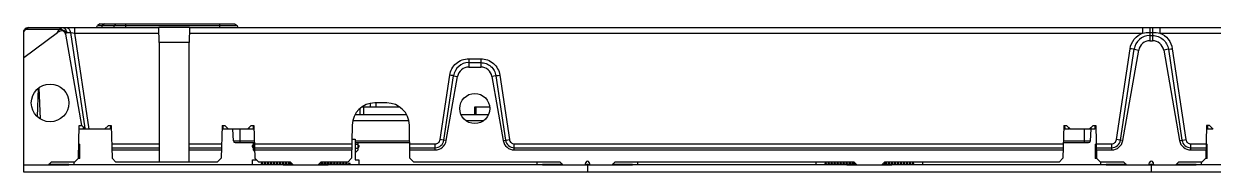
# Model space of a CAD drawing. Header units: millimetres. Extents: x 562 to 17351, y 2396 to 6995.
# Drawn here: x 1556 to 1872.5, y 3323.4 to 3362.8 of the extents above; entities that cross this region are included whole.
import ezdxf

# ---------------------------------------------------------------- set-up
doc = ezdxf.new("R2010")
doc.units = ezdxf.units.MM
doc.layers.add('02___PRT_ALL_AXES', color=7, linetype='Continuous')
doc.layers.add('BOARD_OUTLINE_00', color=7, linetype='Continuous')

msp = doc.modelspace()

# ---------------------------------------------------------------- linework, layer by layer
at = {"color": 7, "linetype": 'Continuous'}
for p, q in [((1556.0301, 3360.6697), (1556.5804, 3361.3696)), ((1556.0301, 3361.0406), (1556.1838, 3361.236)), ((1556.5804, 3361.3696), (1565.5643, 3361.3696)), ((1557.3629, 3361.8089), (1591.9461, 3361.8089)), ((1565.0099, 3360.4886), (1565.5643, 3361.3696)), ((1565.5643, 3361.3696), (1565.7071, 3361.3761)), ((1569.5223, 3361.8089), (1569.5223, 3360.3482)), ((1575.3567, 3361.8089), (1575.6117, 3362.3558)), ((1576.323, 3362.8089), (1575.6117, 3362.3558)), ((1575.6117, 3362.3558), (1612.8064, 3362.3558)), ((1576.324, 3362.8089), (1612.0942, 3362.8089)), ((1576.8113, 3361.8089), (1576.9916, 3362.3558)), ((1577.4946, 3362.8089), (1576.9916, 3362.3558)), ((1579.9578, 3361.8089), (1580.1381, 3362.3558)), ((1580.641, 3362.8089), (1580.1381, 3362.3558)), ((1583.1159, 3362.8089), (1583.1159, 3361.8089)), ((1592.0301, 3357.8089), (1591.9778, 3361.8089)), ((1600.0825, 3361.8089), (1591.9778, 3361.8089)), ((1600.0825, 3361.8089), (1600.0301, 3357.8089)), ((1600.1141, 3361.8089), (2111.9461, 3361.8089)), ((1608.0951, 3362.8089), (1608.0951, 3361.8089)), ((1612.0951, 3362.8089), (1612.8064, 3362.3558)), ((1613.0614, 3361.8089), (1612.8064, 3362.3558)), ((1853.7261, 3361.8089), (1853.7261, 3360.3482)), ((1855.6609, 3361.8089), (1855.6609, 3358.3089)), ((1856.3994, 3361.8089), (1856.3994, 3358.3089)), ((1858.3342, 3361.8089), (1858.3342, 3360.3482)), ((1556.0301, 3325.3089), (1556.0301, 3361.0405)), ((1556.0301, 3353.8638), (1565.0099, 3360.4886)), ((1567.1103, 3360.0464), (1567.3914, 3360.4931)), ((1567.1103, 3360.0464), (1571.384, 3335.8089)), ((1567.3914, 3360.4931), (1568.4344, 3360.4931)), ((1568.4344, 3360.4931), (1572.2375, 3335.0943)), ((1569.5223, 3360.3482), (1573.3465, 3334.8089)), ((1569.5223, 3360.3482), (1591.9723, 3360.3482)), ((1600.088, 3360.3482), (1853.7261, 3360.3482)), ((1855.6609, 3360.531), (1856.3994, 3360.531)), ((1855.6609, 3359.6925), (1856.3994, 3359.6925)), ((1855.6609, 3358.3089), (1856.3994, 3358.3089)), ((1858.3342, 3360.3482), (2111.9723, 3360.3482)), ((1592.0301, 3357.8089), (1592.0301, 3326.1089)), ((1600.0301, 3357.8089), (1592.0301, 3357.8089)), ((1600.0301, 3326.1089), (1600.0301, 3357.8089)), ((1846.7996, 3332.0428), (1850.416, 3356.1945)), ((1847.8441, 3331.8978), (1851.4605, 3356.0496)), ((1848.4673, 3331.788), (1852.7065, 3355.8299)), ((1851.4605, 3356.0496), (1852.7065, 3355.8299)), ((1860.5998, 3356.0496), (1859.3538, 3355.8299)), ((1859.3538, 3355.8299), (1863.593, 3331.788)), ((1860.5998, 3356.0496), (1864.2162, 3331.8978)), ((1861.6443, 3356.1945), (1865.2607, 3332.0428)), ((1674.4266, 3353.5256), (1674.4266, 3351.3089)), ((1674.4266, 3353.5256), (1677.6336, 3353.5256)), ((1674.4266, 3352.5042), (1677.6336, 3352.5042)), ((1677.6336, 3353.5256), (1677.6336, 3351.3089)), ((1666.7996, 3332.0428), (1669.363, 3349.1625)), ((1667.8441, 3331.8978), (1670.4076, 3349.0176)), ((1668.4673, 3331.788), (1671.4722, 3348.8299)), ((1670.4076, 3349.0176), (1671.4722, 3348.8299)), ((1674.4266, 3351.3089), (1677.6336, 3351.3089)), ((1681.6527, 3349.0176), (1680.5881, 3348.8299)), ((1680.5881, 3348.8299), (1683.593, 3331.788)), ((1681.6527, 3349.0176), (1684.2162, 3331.8978)), ((1682.6972, 3349.1625), (1685.2607, 3332.0428)), ((1645.531, 3338.6589), (1645.531, 3340.3655)), ((1656.1624, 3340.6589), (1645.8979, 3340.6589)), ((1646.531, 3338.6589), (1646.531, 3340.6589)), ((1648.281, 3340.6589), (1648.281, 3341.6934)), ((1652.634, 3341.8089), (1649.4263, 3341.8089)), ((1649.781, 3340.6589), (1649.781, 3341.8089)), ((1675.931, 3340.6589), (1675.931, 3338.6589)), ((1680.008, 3340.6589), (1675.931, 3340.6589)), ((1676.431, 3338.6589), (1676.431, 3340.6589)), ((1643.4272, 3335.9136), (1643.2735, 3327.1088)), ((1658.4971, 3337.0589), (1643.5631, 3337.0589)), ((1657.9039, 3338.6589), (1644.1563, 3338.6589)), ((1658.7867, 3327.1088), (1658.633, 3335.9136)), ((1679.6666, 3338.6589), (1672.3937, 3338.6589)), ((1678.3542, 3337.0589), (1673.7061, 3337.0589)), ((1570.5523, 3327.1086), (1570.7801, 3335.8089)), ((1572.4153, 3334.8089), (1570.754, 3334.8089)), ((1570.7801, 3335.8089), (1571.504, 3335.8089)), ((1571.504, 3335.8089), (1572.5305, 3334.8089)), ((1571.9076, 3334.8089), (1571.8929, 3335.43)), ((1577.5298, 3334.8089), (1572.5305, 3334.8089)), ((1577.5301, 3334.8093), (1578.5563, 3335.8089)), ((1579.0285, 3334.8089), (1577.5301, 3334.8089)), ((1578.5563, 3335.8089), (1579.2801, 3335.8089)), ((1579.0285, 3335.3089), (1579.2801, 3335.3089)), ((1579.2801, 3335.8089), (1579.508, 3327.1086)), ((1608.7801, 3335.8089), (1608.5523, 3327.1086)), ((1608.7801, 3335.8089), (1609.504, 3335.8089)), ((1610.5301, 3334.8089), (1609.0318, 3334.8089)), ((1609.504, 3335.8089), (1610.5301, 3334.8093)), ((1615.5298, 3334.8089), (1610.5305, 3334.8089)), ((1611.8093, 3331.7327), (1611.6481, 3334.8089)), ((1613.5301, 3334.8089), (1613.5301, 3331.2589)), ((1615.5301, 3334.8093), (1616.5563, 3335.8089)), ((1617.0301, 3334.8089), (1615.5301, 3334.8089)), ((1616.03, 3334.8089), (1616.0431, 3335.3089)), ((1616.5563, 3335.8089), (1617.2801, 3335.8089)), ((1617.2801, 3335.8089), (1617.508, 3327.1086)), ((1832.7801, 3335.8089), (1832.5523, 3327.1086)), ((1832.7801, 3335.8089), (1833.504, 3335.8089)), ((1834.3068, 3334.8089), (1833.0302, 3334.8089)), ((1833.504, 3335.8089), (1834.5301, 3334.8093)), ((1834.0172, 3335.3089), (1834.0303, 3334.8089)), ((1839.5298, 3334.8089), (1834.5305, 3334.8089)), ((1838.1551, 3334.8089), (1838.1551, 3331.2589)), ((1839.5301, 3334.8093), (1840.5563, 3335.8089)), ((1841.0301, 3334.8089), (1839.5301, 3334.8089)), ((1839.876, 3331.7327), (1840.0372, 3334.8085)), ((1840.03, 3334.8089), (1840.0431, 3335.3089)), ((1840.5563, 3335.8089), (1841.2801, 3335.8089)), ((1841.2801, 3335.8089), (1841.508, 3327.1086)), ((1870.7801, 3335.8089), (1870.5523, 3327.1086)), ((1871.504, 3335.8089), (1870.7801, 3335.8089)), ((1872.3215, 3334.8089), (1871.0308, 3334.8089)), ((1871.504, 3335.8089), (1872.5301, 3334.8093)), ((1872.2225, 3335.1089), (1872.2302, 3334.8089)), ((1570.6492, 3330.8089), (1570.9051, 3330.8089)), ((1570.9051, 3327.0089), (1570.9051, 3330.8089)), ((1579.4078, 3330.934), (1591.9858, 3330.934)), ((1579.4345, 3329.9126), (1591.9934, 3329.9126)), ((1600.0669, 3329.9126), (1608.6257, 3329.9126)), ((1600.0745, 3330.934), (1608.6525, 3330.934)), ((1611.8093, 3331.7327), (1617.3869, 3331.7327)), ((1612.3086, 3331.2589), (1617.3993, 3331.2589)), ((1616.8301, 3330.4489), (1616.8301, 3330.2489)), ((1617.1301, 3330.4489), (1616.8301, 3330.4489)), ((1616.8301, 3330.2489), (1617.1301, 3329.6989)), ((1617.1301, 3329.2089), (1617.1301, 3331.2589)), ((1617.1301, 3330.8589), (1617.4098, 3330.8589)), ((1617.4401, 3329.6989), (1617.1301, 3329.6989)), ((1617.4078, 3330.934), (1643.3403, 3330.934)), ((1617.4345, 3329.9126), (1643.3225, 3329.9126)), ((1643.3626, 3332.2089), (1644.2301, 3332.2089)), ((1644.2301, 3332.2089), (1644.2301, 3326.7289)), ((1644.2301, 3331.7327), (1658.706, 3331.7327)), ((1644.2301, 3331.2589), (1658.7143, 3331.2589)), ((1644.2301, 3330.8589), (1644.9301, 3330.8589)), ((1644.9301, 3329.6989), (1644.2301, 3329.6989)), ((1644.9301, 3331.2589), (1644.9301, 3329.2089)), ((1644.9301, 3330.4489), (1645.2301, 3330.4489)), ((1644.9301, 3329.6989), (1645.2301, 3330.2489)), ((1645.2301, 3330.2489), (1645.2301, 3330.4489)), ((1658.72, 3330.934), (1665.5128, 3330.934)), ((1658.7378, 3329.9126), (1665.5128, 3329.9126)), ((1665.5128, 3329.3089), (1665.5128, 3330.934)), ((1668.4673, 3331.788), (1667.8441, 3331.8978)), ((1683.593, 3331.788), (1684.2162, 3331.8978)), ((1686.5474, 3329.3089), (1686.5474, 3330.934)), ((1686.5474, 3330.934), (1832.6525, 3330.934)), ((1686.5474, 3329.9126), (1832.6257, 3329.9126)), ((1832.661, 3331.2589), (1839.3767, 3331.2589)), ((1832.6734, 3331.7327), (1839.876, 3331.7327)), ((1841.1551, 3330.8089), (1841.1551, 3327.0089)), ((1841.1552, 3330.8089), (1841.4111, 3330.8089)), ((1841.4078, 3330.934), (1845.5128, 3330.934)), ((1841.4345, 3329.9126), (1845.5128, 3329.9126)), ((1845.5128, 3329.3089), (1845.5128, 3330.934)), ((1848.4673, 3331.788), (1847.8441, 3331.8978)), ((1863.593, 3331.788), (1864.2162, 3331.8978)), ((1866.5474, 3330.934), (1870.6525, 3330.934)), ((1866.5474, 3329.3089), (1866.5474, 3330.934)), ((1866.5474, 3329.9126), (1870.6257, 3329.9126)), ((1870.6492, 3330.8089), (1870.9051, 3330.8089)), ((1870.9051, 3327.0089), (1870.9051, 3330.8089)), ((1569.5261, 3326.1089), (1570.5523, 3327.1086)), ((1570.9051, 3327.0089), (1570.45, 3327.0089)), ((1579.4503, 3329.3089), (1592.004, 3329.3089)), ((1579.508, 3327.1086), (1580.5341, 3326.1089)), ((1600.0563, 3329.3089), (1608.6099, 3329.3089)), ((1607.5261, 3326.1089), (1608.5523, 3327.1086)), ((1616.8601, 3325.4089), (1616.8601, 3326.7289)), ((1616.8601, 3326.7289), (1617.8301, 3326.7289)), ((1617.1301, 3329.2089), (1617.4616, 3328.8774)), ((1617.4503, 3329.3089), (1643.3119, 3329.3089)), ((1617.508, 3327.1086), (1618.5341, 3326.1089)), ((1642.2561, 3326.1089), (1643.2735, 3327.1088)), ((1644.2301, 3328.7089), (1644.4301, 3328.7089)), ((1644.2301, 3326.7289), (1645.2001, 3326.7289)), ((1644.4301, 3328.7089), (1644.9301, 3329.2089)), ((1645.2001, 3326.7289), (1645.2001, 3325.4089)), ((1658.7483, 3329.3089), (1665.5128, 3329.3089)), ((1658.7867, 3327.1088), (1659.8042, 3326.1089)), ((1686.5474, 3329.3089), (1832.6099, 3329.3089)), ((1831.5261, 3326.1089), (1832.5523, 3327.1086)), ((1841.6103, 3327.0089), (1841.1552, 3327.0089)), ((1841.4503, 3329.3089), (1845.5128, 3329.3089)), ((1841.508, 3327.1086), (1842.5341, 3326.1089)), ((1866.5474, 3329.3089), (1870.6099, 3329.3089)), ((1869.5261, 3326.1089), (1870.5523, 3327.1086)), ((1870.9051, 3327.0089), (1870.45, 3327.0089)), ((1562.5301, 3325.3089), (1556.0301, 3325.3089)), ((2156.0301, 3323.4089), (1556.0301, 3323.4089)), ((1562.5301, 3325.3089), (1563.3301, 3326.1089)), ((1569.5261, 3326.1089), (1563.3301, 3326.1089)), ((1568.0353, 3325.4089), (1627.6801, 3325.4089)), ((1592.004, 3326.1089), (1580.5341, 3326.1089)), ((1600.0301, 3326.1089), (1592.0301, 3326.1089)), ((1607.5261, 3326.1089), (1600.0563, 3326.1089)), ((1626.9801, 3326.1089), (1618.5341, 3326.1089)), ((1619.2001, 3325.5089), (1619.1001, 3325.4089)), ((1619.2001, 3325.7089), (1619.2001, 3325.5089)), ((1619.6601, 3325.7089), (1619.2001, 3325.7089)), ((1619.3101, 3325.7089), (1619.3101, 3325.4089)), ((1619.5501, 3325.6589), (1619.3101, 3325.6589)), ((1619.5501, 3325.4089), (1619.5501, 3325.7089)), ((1619.6601, 3325.5089), (1619.6601, 3325.7089)), ((1619.7601, 3325.4089), (1619.6601, 3325.5089)), ((1620.0001, 3325.5089), (1619.9001, 3325.4089)), ((1620.0001, 3325.7089), (1620.0001, 3325.5089)), ((1620.4601, 3325.7089), (1620.0001, 3325.7089)), ((1620.1101, 3325.7089), (1620.1101, 3325.4089)), ((1620.3501, 3325.6589), (1620.1101, 3325.6589)), ((1620.3501, 3325.4089), (1620.3501, 3325.7089)), ((1620.4601, 3325.5089), (1620.4601, 3325.7089)), ((1620.5601, 3325.4089), (1620.4601, 3325.5089)), ((1620.8001, 3325.5089), (1620.7001, 3325.4089)), ((1620.8001, 3325.7089), (1620.8001, 3325.5089)), ((1621.2601, 3325.7089), (1620.8001, 3325.7089)), ((1620.9101, 3325.7089), (1620.9101, 3325.4089)), ((1621.1501, 3325.6589), (1620.9101, 3325.6589)), ((1621.1501, 3325.4089), (1621.1501, 3325.7089)), ((1621.2601, 3325.5089), (1621.2601, 3325.7089)), ((1621.3601, 3325.4089), (1621.2601, 3325.5089)), ((1621.6001, 3325.5089), (1621.5001, 3325.4089)), ((1621.6001, 3325.7089), (1621.6001, 3325.5089)), ((1622.0601, 3325.7089), (1621.6001, 3325.7089)), ((1621.7101, 3325.7089), (1621.7101, 3325.4089)), ((1621.9501, 3325.6589), (1621.7101, 3325.6589)), ((1621.9501, 3325.4089), (1621.9501, 3325.7089)), ((1622.0601, 3325.5089), (1622.0601, 3325.7089)), ((1622.1601, 3325.4089), (1622.0601, 3325.5089)), ((1622.4001, 3325.5089), (1622.3001, 3325.4089)), ((1622.4001, 3325.7089), (1622.4001, 3325.5089)), ((1622.8601, 3325.7089), (1622.4001, 3325.7089)), ((1622.5101, 3325.7089), (1622.5101, 3325.4089)), ((1622.7501, 3325.6589), (1622.5101, 3325.6589)), ((1622.7501, 3325.4089), (1622.7501, 3325.7089)), ((1622.8601, 3325.5089), (1622.8601, 3325.7089)), ((1622.9601, 3325.4089), (1622.8601, 3325.5089)), ((1623.2001, 3325.5089), (1623.1001, 3325.4089)), ((1623.2001, 3325.7089), (1623.2001, 3325.5089)), ((1623.6601, 3325.7089), (1623.2001, 3325.7089)), ((1623.3101, 3325.7089), (1623.3101, 3325.4089)), ((1623.5501, 3325.6589), (1623.3101, 3325.6589)), ((1623.5501, 3325.4089), (1623.5501, 3325.7089)), ((1623.6601, 3325.5089), (1623.6601, 3325.7089)), ((1623.7601, 3325.4089), (1623.6601, 3325.5089)), ((1624.0001, 3325.5089), (1623.9001, 3325.4089)), ((1624.0001, 3325.7089), (1624.0001, 3325.5089)), ((1624.4601, 3325.7089), (1624.0001, 3325.7089)), ((1624.1101, 3325.7089), (1624.1101, 3325.4089)), ((1624.3501, 3325.6589), (1624.1101, 3325.6589)), ((1624.3501, 3325.4089), (1624.3501, 3325.7089)), ((1624.4601, 3325.5089), (1624.4601, 3325.7089)), ((1624.5601, 3325.4089), (1624.4601, 3325.5089)), ((1624.8001, 3325.5089), (1624.7001, 3325.4089)), ((1624.8001, 3325.7089), (1624.8001, 3325.5089)), ((1625.2601, 3325.7089), (1624.8001, 3325.7089)), ((1624.9101, 3325.7089), (1624.9101, 3325.4089)), ((1625.1501, 3325.6589), (1624.9101, 3325.6589)), ((1625.0301, 3325.4089), (1625.0301, 3325.3089)), ((1637.0301, 3325.3089), (1625.0301, 3325.3089)), ((1625.1501, 3325.4089), (1625.1501, 3325.7089)), ((1625.2601, 3325.5089), (1625.2601, 3325.7089)), ((1625.3601, 3325.4089), (1625.2601, 3325.5089)), ((1625.6001, 3325.5089), (1625.5001, 3325.4089)), ((1625.6001, 3325.7089), (1625.6001, 3325.5089)), ((1626.0601, 3325.7089), (1625.6001, 3325.7089)), ((1625.7101, 3325.7089), (1625.7101, 3325.4089)), ((1625.9501, 3325.6589), (1625.7101, 3325.6589)), ((1625.9501, 3325.4089), (1625.9501, 3325.7089)), ((1626.0601, 3325.5089), (1626.0601, 3325.7089)), ((1626.1601, 3325.4089), (1626.0601, 3325.5089)), ((1626.4001, 3325.5089), (1626.3001, 3325.4089)), ((1626.4001, 3325.7089), (1626.4001, 3325.5089)), ((1626.8601, 3325.7089), (1626.4001, 3325.7089)), ((1626.5101, 3325.7089), (1626.5101, 3325.4089)), ((1626.7501, 3325.6589), (1626.5101, 3325.6589)), ((1626.7501, 3325.4089), (1626.7501, 3325.7089)), ((1626.8601, 3325.5089), (1626.8601, 3325.7089)), ((1626.9601, 3325.4089), (1626.8601, 3325.5089)), ((1627.7801, 3325.3089), (1626.9801, 3326.1089)), ((1627.0301, 3325.4089), (1627.0301, 3325.3089)), ((1634.2801, 3325.3089), (1635.0801, 3326.1089)), ((1634.3801, 3325.4089), (1694.025, 3325.4089)), ((1635.0301, 3325.4089), (1635.0301, 3325.3089)), ((1642.2561, 3326.1089), (1635.0801, 3326.1089)), ((1635.2001, 3325.5089), (1635.1001, 3325.4089)), ((1635.2001, 3325.7089), (1635.2001, 3325.5089)), ((1635.6601, 3325.7089), (1635.2001, 3325.7089)), ((1635.3101, 3325.7089), (1635.3101, 3325.4089)), ((1635.5501, 3325.6589), (1635.3101, 3325.6589)), ((1635.5501, 3325.4089), (1635.5501, 3325.7089)), ((1635.6601, 3325.5089), (1635.6601, 3325.7089)), ((1635.7601, 3325.4089), (1635.6601, 3325.5089)), ((1636.0001, 3325.5089), (1635.9001, 3325.4089)), ((1636.0001, 3325.7089), (1636.0001, 3325.5089)), ((1636.4601, 3325.7089), (1636.0001, 3325.7089)), ((1636.1101, 3325.7089), (1636.1101, 3325.4089)), ((1636.3501, 3325.6589), (1636.1101, 3325.6589)), ((1636.3501, 3325.4089), (1636.3501, 3325.7089)), ((1636.4601, 3325.5089), (1636.4601, 3325.7089)), ((1636.5601, 3325.4089), (1636.4601, 3325.5089)), ((1636.8001, 3325.5089), (1636.7001, 3325.4089)), ((1636.8001, 3325.7089), (1636.8001, 3325.5089)), ((1637.2601, 3325.7089), (1636.8001, 3325.7089)), ((1636.9101, 3325.7089), (1636.9101, 3325.4089)), ((1637.1501, 3325.6589), (1636.9101, 3325.6589)), ((1637.0301, 3325.4089), (1637.0301, 3325.3089)), ((1637.1501, 3325.4089), (1637.1501, 3325.7089)), ((1637.2601, 3325.5089), (1637.2601, 3325.7089)), ((1637.3601, 3325.4089), (1637.2601, 3325.5089)), ((1637.6001, 3325.5089), (1637.5001, 3325.4089)), ((1637.6001, 3325.7089), (1637.6001, 3325.5089)), ((1638.0601, 3325.7089), (1637.6001, 3325.7089)), ((1637.7101, 3325.7089), (1637.7101, 3325.4089)), ((1637.9501, 3325.6589), (1637.7101, 3325.6589)), ((1637.9501, 3325.4089), (1637.9501, 3325.7089)), ((1638.0601, 3325.5089), (1638.0601, 3325.7089)), ((1638.1601, 3325.4089), (1638.0601, 3325.5089)), ((1638.4001, 3325.5089), (1638.3001, 3325.4089)), ((1638.4001, 3325.7089), (1638.4001, 3325.5089)), ((1638.8601, 3325.7089), (1638.4001, 3325.7089)), ((1638.5101, 3325.7089), (1638.5101, 3325.4089)), ((1638.7501, 3325.6589), (1638.5101, 3325.6589)), ((1638.7501, 3325.4089), (1638.7501, 3325.7089)), ((1638.8601, 3325.5089), (1638.8601, 3325.7089)), ((1638.9601, 3325.4089), (1638.8601, 3325.5089)), ((1639.2001, 3325.5089), (1639.1001, 3325.4089)), ((1639.2001, 3325.7089), (1639.2001, 3325.5089)), ((1639.6601, 3325.7089), (1639.2001, 3325.7089)), ((1639.3101, 3325.7089), (1639.3101, 3325.4089)), ((1639.5501, 3325.6589), (1639.3101, 3325.6589)), ((1639.5501, 3325.4089), (1639.5501, 3325.7089)), ((1639.6601, 3325.5089), (1639.6601, 3325.7089)), ((1639.7601, 3325.4089), (1639.6601, 3325.5089)), ((1640.0001, 3325.5089), (1639.9001, 3325.4089)), ((1640.0001, 3325.7089), (1640.0001, 3325.5089)), ((1640.4601, 3325.7089), (1640.0001, 3325.7089)), ((1640.1101, 3325.7089), (1640.1101, 3325.4089)), ((1640.3501, 3325.6589), (1640.1101, 3325.6589)), ((1640.3501, 3325.4089), (1640.3501, 3325.7089)), ((1640.4601, 3325.5089), (1640.4601, 3325.7089)), ((1640.5601, 3325.4089), (1640.4601, 3325.5089)), ((1640.8001, 3325.5089), (1640.7001, 3325.4089)), ((1640.8001, 3325.7089), (1640.8001, 3325.5089)), ((1641.2601, 3325.7089), (1640.8001, 3325.7089)), ((1640.9101, 3325.7089), (1640.9101, 3325.4089)), ((1641.1501, 3325.6589), (1640.9101, 3325.6589)), ((1641.1501, 3325.4089), (1641.1501, 3325.7089)), ((1641.2601, 3325.5089), (1641.2601, 3325.7089)), ((1641.3601, 3325.4089), (1641.2601, 3325.5089)), ((1641.6001, 3325.5089), (1641.5001, 3325.4089)), ((1641.6001, 3325.7089), (1641.6001, 3325.5089)), ((1642.0601, 3325.7089), (1641.6001, 3325.7089)), ((1641.7101, 3325.7089), (1641.7101, 3325.4089)), ((1641.9501, 3325.6589), (1641.7101, 3325.6589)), ((1641.9501, 3325.4089), (1641.9501, 3325.7089)), ((1642.0601, 3325.5089), (1642.0601, 3325.7089)), ((1642.1601, 3325.4089), (1642.0601, 3325.5089)), ((1642.4001, 3325.5089), (1642.3001, 3325.4089)), ((1642.4001, 3325.7089), (1642.4001, 3325.5089)), ((1642.8601, 3325.7089), (1642.4001, 3325.7089)), ((1642.5101, 3325.7089), (1642.5101, 3325.4089)), ((1642.7501, 3325.6589), (1642.5101, 3325.6589)), ((1642.7501, 3325.4089), (1642.7501, 3325.7089)), ((1642.8601, 3325.5089), (1642.8601, 3325.7089)), ((1642.9601, 3325.4089), (1642.8601, 3325.5089)), ((1698.7301, 3326.1089), (1659.8042, 3326.1089)), ((1699.5301, 3325.3089), (1698.7301, 3326.1089)), ((1712.5301, 3325.3089), (1713.3301, 3326.1089)), ((1776.9801, 3326.1089), (1713.3301, 3326.1089)), ((1718.0353, 3325.4089), (1777.6801, 3325.4089)), ((1766.8601, 3325.4089), (1766.8601, 3326.1089)), ((1769.2001, 3325.5089), (1769.1001, 3325.4089)), ((1769.2001, 3325.7089), (1769.2001, 3325.5089)), ((1769.6601, 3325.7089), (1769.2001, 3325.7089)), ((1769.3101, 3325.7089), (1769.3101, 3325.4089)), ((1769.5501, 3325.6589), (1769.3101, 3325.6589)), ((1769.5501, 3325.4089), (1769.5501, 3325.7089)), ((1769.6601, 3325.5089), (1769.6601, 3325.7089)), ((1769.7601, 3325.4089), (1769.6601, 3325.5089)), ((1770.0001, 3325.5089), (1769.9001, 3325.4089)), ((1770.0001, 3325.7089), (1770.0001, 3325.5089)), ((1770.4601, 3325.7089), (1770.0001, 3325.7089)), ((1770.1101, 3325.7089), (1770.1101, 3325.4089)), ((1770.3501, 3325.6589), (1770.1101, 3325.6589)), ((1770.3501, 3325.4089), (1770.3501, 3325.7089)), ((1770.4601, 3325.5089), (1770.4601, 3325.7089)), ((1770.5601, 3325.4089), (1770.4601, 3325.5089)), ((1770.8001, 3325.5089), (1770.7001, 3325.4089)), ((1770.8001, 3325.7089), (1770.8001, 3325.5089)), ((1771.2601, 3325.7089), (1770.8001, 3325.7089)), ((1770.9101, 3325.7089), (1770.9101, 3325.4089)), ((1771.1501, 3325.6589), (1770.9101, 3325.6589)), ((1771.1501, 3325.4089), (1771.1501, 3325.7089)), ((1771.2601, 3325.5089), (1771.2601, 3325.7089)), ((1771.3601, 3325.4089), (1771.2601, 3325.5089)), ((1771.6001, 3325.5089), (1771.5001, 3325.4089)), ((1771.6001, 3325.7089), (1771.6001, 3325.5089)), ((1772.0601, 3325.7089), (1771.6001, 3325.7089)), ((1771.7101, 3325.7089), (1771.7101, 3325.4089)), ((1771.9501, 3325.6589), (1771.7101, 3325.6589)), ((1771.9501, 3325.4089), (1771.9501, 3325.7089)), ((1772.0601, 3325.5089), (1772.0601, 3325.7089)), ((1772.1601, 3325.4089), (1772.0601, 3325.5089)), ((1772.4001, 3325.5089), (1772.3001, 3325.4089)), ((1772.4001, 3325.7089), (1772.4001, 3325.5089)), ((1772.8601, 3325.7089), (1772.4001, 3325.7089)), ((1772.5101, 3325.7089), (1772.5101, 3325.4089)), ((1772.7501, 3325.6589), (1772.5101, 3325.6589)), ((1772.7501, 3325.4089), (1772.7501, 3325.7089)), ((1772.8601, 3325.5089), (1772.8601, 3325.7089)), ((1772.9601, 3325.4089), (1772.8601, 3325.5089)), ((1773.2001, 3325.5089), (1773.1001, 3325.4089)), ((1773.2001, 3325.7089), (1773.2001, 3325.5089)), ((1773.6601, 3325.7089), (1773.2001, 3325.7089)), ((1773.3101, 3325.7089), (1773.3101, 3325.4089)), ((1773.5501, 3325.6589), (1773.3101, 3325.6589)), ((1773.5501, 3325.4089), (1773.5501, 3325.7089)), ((1773.6601, 3325.5089), (1773.6601, 3325.7089)), ((1773.7601, 3325.4089), (1773.6601, 3325.5089)), ((1774.0001, 3325.5089), (1773.9001, 3325.4089)), ((1774.0001, 3325.7089), (1774.0001, 3325.5089)), ((1774.4601, 3325.7089), (1774.0001, 3325.7089)), ((1774.1101, 3325.7089), (1774.1101, 3325.4089)), ((1774.3501, 3325.6589), (1774.1101, 3325.6589)), ((1774.3501, 3325.4089), (1774.3501, 3325.7089)), ((1774.4601, 3325.5089), (1774.4601, 3325.7089)), ((1774.5601, 3325.4089), (1774.4601, 3325.5089)), ((1774.8001, 3325.5089), (1774.7001, 3325.4089)), ((1774.8001, 3325.7089), (1774.8001, 3325.5089)), ((1775.2601, 3325.7089), (1774.8001, 3325.7089)), ((1774.9101, 3325.7089), (1774.9101, 3325.4089)), ((1775.1501, 3325.6589), (1774.9101, 3325.6589)), ((1775.0301, 3325.4089), (1775.0301, 3325.3089)), ((1787.0301, 3325.3089), (1775.0301, 3325.3089)), ((1775.1501, 3325.4089), (1775.1501, 3325.7089)), ((1775.2601, 3325.5089), (1775.2601, 3325.7089)), ((1775.3601, 3325.4089), (1775.2601, 3325.5089)), ((1775.6001, 3325.5089), (1775.5001, 3325.4089)), ((1775.6001, 3325.7089), (1775.6001, 3325.5089)), ((1776.0601, 3325.7089), (1775.6001, 3325.7089)), ((1775.7101, 3325.7089), (1775.7101, 3325.4089)), ((1775.9501, 3325.6589), (1775.7101, 3325.6589)), ((1775.9501, 3325.4089), (1775.9501, 3325.7089)), ((1776.0601, 3325.5089), (1776.0601, 3325.7089)), ((1776.1601, 3325.4089), (1776.0601, 3325.5089)), ((1776.4001, 3325.5089), (1776.3001, 3325.4089)), ((1776.4001, 3325.7089), (1776.4001, 3325.5089)), ((1776.8601, 3325.7089), (1776.4001, 3325.7089)), ((1776.5101, 3325.7089), (1776.5101, 3325.4089)), ((1776.7501, 3325.6589), (1776.5101, 3325.6589)), ((1776.7501, 3325.4089), (1776.7501, 3325.7089)), ((1776.8601, 3325.5089), (1776.8601, 3325.7089)), ((1776.9601, 3325.4089), (1776.8601, 3325.5089)), ((1777.7801, 3325.3089), (1776.9801, 3326.1089)), ((1777.0301, 3325.4089), (1777.0301, 3325.3089)), ((1784.2801, 3325.3089), (1785.0801, 3326.1089)), ((1784.3801, 3325.4089), (1844.025, 3325.4089)), ((1785.0301, 3325.4089), (1785.0301, 3325.3089)), ((1831.5261, 3326.1089), (1785.0801, 3326.1089)), ((1785.2001, 3325.5089), (1785.1001, 3325.4089)), ((1785.2001, 3325.7089), (1785.2001, 3325.5089)), ((1785.6601, 3325.7089), (1785.2001, 3325.7089)), ((1785.3101, 3325.7089), (1785.3101, 3325.4089)), ((1785.5501, 3325.6589), (1785.3101, 3325.6589)), ((1785.5501, 3325.4089), (1785.5501, 3325.7089)), ((1785.6601, 3325.5089), (1785.6601, 3325.7089)), ((1785.7601, 3325.4089), (1785.6601, 3325.5089)), ((1786.0001, 3325.5089), (1785.9001, 3325.4089)), ((1786.0001, 3325.7089), (1786.0001, 3325.5089)), ((1786.4601, 3325.7089), (1786.0001, 3325.7089)), ((1786.1101, 3325.7089), (1786.1101, 3325.4089)), ((1786.3501, 3325.6589), (1786.1101, 3325.6589)), ((1786.3501, 3325.4089), (1786.3501, 3325.7089)), ((1786.4601, 3325.5089), (1786.4601, 3325.7089)), ((1786.5601, 3325.4089), (1786.4601, 3325.5089)), ((1786.8001, 3325.5089), (1786.7001, 3325.4089)), ((1786.8001, 3325.7089), (1786.8001, 3325.5089)), ((1787.2601, 3325.7089), (1786.8001, 3325.7089)), ((1786.9101, 3325.7089), (1786.9101, 3325.4089)), ((1787.1501, 3325.6589), (1786.9101, 3325.6589)), ((1787.0301, 3325.4089), (1787.0301, 3325.3089)), ((1787.1501, 3325.4089), (1787.1501, 3325.7089)), ((1787.2601, 3325.5089), (1787.2601, 3325.7089)), ((1787.3601, 3325.4089), (1787.2601, 3325.5089)), ((1787.6001, 3325.5089), (1787.5001, 3325.4089)), ((1787.6001, 3325.7089), (1787.6001, 3325.5089)), ((1788.0601, 3325.7089), (1787.6001, 3325.7089)), ((1787.7101, 3325.7089), (1787.7101, 3325.4089)), ((1787.9501, 3325.6589), (1787.7101, 3325.6589)), ((1787.9501, 3325.4089), (1787.9501, 3325.7089)), ((1788.0601, 3325.5089), (1788.0601, 3325.7089)), ((1788.1601, 3325.4089), (1788.0601, 3325.5089)), ((1788.4001, 3325.5089), (1788.3001, 3325.4089)), ((1788.4001, 3325.7089), (1788.4001, 3325.5089)), ((1788.8601, 3325.7089), (1788.4001, 3325.7089)), ((1788.5101, 3325.7089), (1788.5101, 3325.4089)), ((1788.7501, 3325.6589), (1788.5101, 3325.6589)), ((1788.7501, 3325.4089), (1788.7501, 3325.7089)), ((1788.8601, 3325.5089), (1788.8601, 3325.7089)), ((1788.9601, 3325.4089), (1788.8601, 3325.5089)), ((1789.2001, 3325.5089), (1789.1001, 3325.4089)), ((1789.2001, 3325.7089), (1789.2001, 3325.5089)), ((1789.6601, 3325.7089), (1789.2001, 3325.7089)), ((1789.3101, 3325.7089), (1789.3101, 3325.4089)), ((1789.5501, 3325.6589), (1789.3101, 3325.6589)), ((1789.5501, 3325.4089), (1789.5501, 3325.7089)), ((1789.6601, 3325.5089), (1789.6601, 3325.7089)), ((1789.7601, 3325.4089), (1789.6601, 3325.5089)), ((1790.0001, 3325.5089), (1789.9001, 3325.4089)), ((1790.0001, 3325.7089), (1790.0001, 3325.5089)), ((1790.4601, 3325.7089), (1790.0001, 3325.7089)), ((1790.1101, 3325.7089), (1790.1101, 3325.4089)), ((1790.3501, 3325.6589), (1790.1101, 3325.6589)), ((1790.3501, 3325.4089), (1790.3501, 3325.7089)), ((1790.4601, 3325.5089), (1790.4601, 3325.7089)), ((1790.5601, 3325.4089), (1790.4601, 3325.5089)), ((1790.8001, 3325.5089), (1790.7001, 3325.4089)), ((1790.8001, 3325.7089), (1790.8001, 3325.5089)), ((1791.2601, 3325.7089), (1790.8001, 3325.7089)), ((1790.9101, 3325.7089), (1790.9101, 3325.4089)), ((1791.1501, 3325.6589), (1790.9101, 3325.6589)), ((1791.1501, 3325.4089), (1791.1501, 3325.7089)), ((1791.2601, 3325.5089), (1791.2601, 3325.7089)), ((1791.3601, 3325.4089), (1791.2601, 3325.5089)), ((1791.6001, 3325.5089), (1791.5001, 3325.4089)), ((1791.6001, 3325.7089), (1791.6001, 3325.5089)), ((1792.0601, 3325.7089), (1791.6001, 3325.7089)), ((1791.7101, 3325.7089), (1791.7101, 3325.4089)), ((1791.9501, 3325.6589), (1791.7101, 3325.6589)), ((1791.9501, 3325.4089), (1791.9501, 3325.7089)), ((1792.0601, 3325.5089), (1792.0601, 3325.7089)), ((1792.1601, 3325.4089), (1792.0601, 3325.5089)), ((1792.4001, 3325.5089), (1792.3001, 3325.4089)), ((1792.4001, 3325.7089), (1792.4001, 3325.5089)), ((1792.8601, 3325.7089), (1792.4001, 3325.7089)), ((1792.5101, 3325.7089), (1792.5101, 3325.4089)), ((1792.7501, 3325.6589), (1792.5101, 3325.6589)), ((1792.7501, 3325.4089), (1792.7501, 3325.7089)), ((1792.8601, 3325.5089), (1792.8601, 3325.7089)), ((1792.9601, 3325.4089), (1792.8601, 3325.5089)), ((1795.2001, 3326.1089), (1795.2001, 3325.4089)), ((1848.7301, 3326.1089), (1842.5341, 3326.1089)), ((1849.5301, 3325.3089), (1848.7301, 3326.1089)), ((1862.5301, 3325.3089), (1863.3301, 3326.1089)), ((1869.5261, 3326.1089), (1863.3301, 3326.1089)), ((1868.0353, 3325.4089), (1927.6801, 3325.4089))]:
    msp.add_line(p, q, dxfattribs=at)
for centre, radius, start, end in [((1557.3629, 3360.3089), 1.5, 90, 141.885397), ((1557.6448, 3360.585), 1.3222, 138.687425, 143.606645), ((1855.6615, 3355.4487), 4.2438, 90.008368, 171.860892), ((1855.6609, 3355.3089), 3, 90, 170), ((1856.3994, 3355.3089), 3, 10, 90), ((1674.4272, 3348.4439), 4.0604, 90.008313, 171.877563), ((1674.4266, 3348.3089), 3, 90, 170), ((1677.6336, 3348.3089), 3, 10, 90), ((1649.4263, 3335.8089), 6, 90, 179), ((1652.634, 3335.8089), 6, 1, 90), ((1612.3086, 3331.7589), 0.5, 183, 270), ((1665.5128, 3332.3089), 3, 270, 350), ((1686.5474, 3332.3089), 3, 190, 270), ((1839.3767, 3331.7589), 0.5, 270, 357), ((1845.5128, 3332.3089), 3, 270, 350), ((1866.5474, 3332.3089), 3, 190, 270)]:
    msp.add_arc(centre, radius, start, end, dxfattribs=at)
msp.add_ellipse((1565.2244, 3358.5256), major_axis=(1.4332, 2.2771), ratio=0.55749982, start_param=-0.55147204, end_param=0.95820018, dxfattribs=at)
for points, knots in [([(1556.1837, 3361.2361), (1556.1973, 3361.2534), (1556.2656, 3361.3219), (1556.363, 3361.354), (1556.436, 3361.3643)], [0, 0, 0, 0, 0.23046817, 1, 1, 1, 1]), ([(1565.5643, 3361.3696), (1565.6602, 3361.4995), (1565.8894, 3361.7201), (1566.2006, 3361.8089), (1566.3469, 3361.8089)], [0, 0, 0, 0, 0.52479528, 1, 1, 1, 1]), ([(1565.7071, 3361.3761), (1565.7852, 3361.3752), (1566.1293, 3361.3409), (1566.4589, 3361.2095), (1566.6905, 3361.0776)], [0, 0, 0, 0, 0.22657006, 1, 1, 1, 1]), ([(1566.3469, 3361.8089), (1566.5192, 3361.8089), (1566.8963, 3361.6627), (1567.1235, 3361.3457), (1567.2115, 3361.1641)], [0, 0, 0, 0, 0.46061789, 1, 1, 1, 1]), ([(1567.3898, 3361.8089), (1567.5181, 3361.8089), (1567.7919, 3361.7321), (1568.1207, 3361.4337), (1568.3477, 3361.0024), (1568.4192, 3360.6681), (1568.4344, 3360.4931)], [0, 0, 0, 0, 0.21083551, 0.44533861, 0.71127554, 1, 1, 1, 1]), ([(1566.6905, 3361.0776), (1566.7589, 3361.0386), (1567.0172, 3360.8761), (1567.2493, 3360.6693), (1567.3914, 3360.4931)], [0, 0, 0, 0, 0.25802326, 1, 1, 1, 1]), ([(1567.2115, 3361.1641), (1567.2361, 3361.1135), (1567.3265, 3360.8992), (1567.3762, 3360.6684), (1567.3914, 3360.4931)], [0, 0, 0, 0, 0.24234049, 1, 1, 1, 1]), ([(1568.4344, 3360.4931), (1568.513, 3360.4838), (1568.8761, 3360.4385), (1569.2385, 3360.3884), (1569.5223, 3360.3482)], [0, 0, 0, 0, 0.21637746, 1, 1, 1, 1]), ([(1850.416, 3356.1945), (1850.5519, 3357.1013), (1851.3156, 3358.8739), (1852.8732, 3360.0138), (1853.7261, 3360.3482)], [0, 0, 0, 0, 0.50021379, 1, 1, 1, 1]), ([(1856.3994, 3359.6925), (1856.9025, 3359.6924), (1857.9175, 3359.5098), (1859.2401, 3358.722), (1860.205, 3357.5239), (1860.5286, 3356.5465), (1860.5998, 3356.0496)], [0, 0, 0, 0, 0.25030693, 0.50036693, 0.75025591, 1, 1, 1, 1]), ([(1858.3342, 3360.3482), (1859.1879, 3360.0135), (1860.7453, 3358.8732), (1861.5086, 3357.1005), (1861.6443, 3356.1945)], [0, 0, 0, 0, 0.50018831, 1, 1, 1, 1]), ([(1851.4605, 3356.0496), (1851.3857, 3356.0588), (1851.0371, 3356.1037), (1850.6891, 3356.1536), (1850.416, 3356.1945)], [0, 0, 0, 0, 0.21436031, 1, 1, 1, 1]), ([(1860.5998, 3356.0496), (1860.6745, 3356.0588), (1861.0232, 3356.1037), (1861.3712, 3356.1536), (1861.6443, 3356.1945)], [0, 0, 0, 0, 0.21436033, 1, 1, 1, 1]), ([(1669.363, 3349.1625), (1669.4526, 3349.7602), (1669.8487, 3350.9335), (1671.0155, 3352.3676), (1672.606, 3353.3079), (1673.8235, 3353.5256), (1674.4266, 3353.5256)], [0, 0, 0, 0, 0.25027835, 0.50030684, 0.75021213, 1, 1, 1, 1]), ([(1677.6336, 3353.5256), (1678.2382, 3353.5255), (1679.4575, 3353.3072), (1681.0483, 3352.3646), (1682.2127, 3350.9304), (1682.6079, 3349.7588), (1682.6972, 3349.1625)], [0, 0, 0, 0, 0.25035499, 0.50041152, 0.7502863, 1, 1, 1, 1]), ([(1677.6336, 3352.5042), (1678.1153, 3352.5042), (1679.0868, 3352.3293), (1680.3524, 3351.575), (1681.2754, 3350.4284), (1681.5848, 3349.4931), (1681.6527, 3349.0176)], [0, 0, 0, 0, 0.2503804, 0.50044722, 0.75031269, 1, 1, 1, 1]), ([(1670.4076, 3349.0176), (1670.3328, 3349.0268), (1669.9841, 3349.0717), (1669.6362, 3349.1216), (1669.363, 3349.1625)], [0, 0, 0, 0, 0.21436031, 1, 1, 1, 1]), ([(1681.6527, 3349.0176), (1681.7275, 3349.0268), (1682.0761, 3349.0717), (1682.4241, 3349.1216), (1682.6972, 3349.1625)], [0, 0, 0, 0, 0.21436033, 1, 1, 1, 1]), ([(1665.5128, 3330.934), (1665.8148, 3330.934), (1666.4393, 3331.16), (1666.7548, 3331.7441), (1666.7996, 3332.0428)], [0, 0, 0, 0, 0.50004937, 1, 1, 1, 1]), ([(1665.5128, 3329.9126), (1666.0567, 3329.9126), (1667.1806, 3330.3157), (1667.7573, 3331.361), (1667.8441, 3331.8978)], [0, 0, 0, 0, 0.50001474, 1, 1, 1, 1]), ([(1667.8441, 3331.8978), (1667.7693, 3331.9071), (1667.4207, 3331.952), (1667.0727, 3332.0019), (1666.7996, 3332.0428)], [0, 0, 0, 0, 0.21436033, 1, 1, 1, 1]), ([(1684.2162, 3331.8978), (1684.2909, 3331.9071), (1684.6396, 3331.952), (1684.9876, 3332.0019), (1685.2607, 3332.0428)], [0, 0, 0, 0, 0.21436033, 1, 1, 1, 1]), ([(1684.2162, 3331.8978), (1684.3029, 3331.361), (1684.8797, 3330.3157), (1686.0036, 3329.9126), (1686.5474, 3329.9126)], [0, 0, 0, 0, 0.49999804, 1, 1, 1, 1]), ([(1685.2607, 3332.0428), (1685.3054, 3331.7441), (1685.621, 3331.1599), (1686.2454, 3330.934), (1686.5474, 3330.934)], [0, 0, 0, 0, 0.49996391, 1, 1, 1, 1]), ([(1845.5128, 3330.934), (1845.8148, 3330.934), (1846.4393, 3331.16), (1846.7548, 3331.7441), (1846.7996, 3332.0428)], [0, 0, 0, 0, 0.50004937, 1, 1, 1, 1]), ([(1845.5128, 3329.9126), (1846.0567, 3329.9126), (1847.1806, 3330.3157), (1847.7573, 3331.361), (1847.8441, 3331.8978)], [0, 0, 0, 0, 0.50001474, 1, 1, 1, 1]), ([(1847.8441, 3331.8978), (1847.7693, 3331.9071), (1847.4207, 3331.952), (1847.0727, 3332.0019), (1846.7996, 3332.0428)], [0, 0, 0, 0, 0.21436033, 1, 1, 1, 1]), ([(1864.2162, 3331.8978), (1864.2909, 3331.9071), (1864.6396, 3331.952), (1864.9876, 3332.0019), (1865.2607, 3332.0428)], [0, 0, 0, 0, 0.21436033, 1, 1, 1, 1]), ([(1864.2162, 3331.8978), (1864.3029, 3331.361), (1864.8797, 3330.3157), (1866.0036, 3329.9126), (1866.5474, 3329.9126)], [0, 0, 0, 0, 0.49999804, 1, 1, 1, 1]), ([(1865.2607, 3332.0428), (1865.3054, 3331.7441), (1865.621, 3331.1599), (1866.2454, 3330.934), (1866.5474, 3330.934)], [0, 0, 0, 0, 0.49996391, 1, 1, 1, 1])]:
    msp.add_open_spline(points, degree=3, knots=knots, dxfattribs=at)
for points in [[(1556.436, 3361.3643), (1556.4837, 3361.3711), (1556.5323, 3361.3722), (1556.5804, 3361.3696)], [(1556.6516, 3361.4579), (1556.6996, 3361.5125), (1556.7525, 3361.5632), (1556.8096, 3361.6079)], [(1556.8096, 3361.6079), (1556.8639, 3361.6505), (1556.9226, 3361.688), (1556.9844, 3361.7185)], [(1556.9844, 3361.7185), (1557.1008, 3361.7759), (1557.2332, 3361.8089), (1557.3629, 3361.8089)], [(1853.7261, 3360.3482), (1854.3634, 3360.4642), (1855.0131, 3360.531), (1855.6609, 3360.531)], [(1856.3994, 3360.531), (1857.0472, 3360.531), (1857.6969, 3360.4642), (1858.3342, 3360.3482)]]:
    msp.add_open_spline(points, degree=3, dxfattribs=at)
at = {"layer": '02___PRT_ALL_AXES', "color": 7, "linetype": 'Continuous'}
for p, q in [((1559.6538, 3338.121), (1559.9175, 3345.7219)), ((1559.9997, 3345.7859), (1560.4063, 3337.5527)), ((1579.0644, 3335.7912), (1579.0301, 3334.8089)), ((1608.995, 3335.8164), (1609.0301, 3334.8089)), ((1617.0644, 3335.7912), (1617.0301, 3334.8089)), ((1832.995, 3335.8164), (1833.0301, 3334.8089)), ((1841.0644, 3335.7912), (1841.0301, 3334.8089)), ((1870.9958, 3335.7912), (1871.0301, 3334.8089)), ((1556.0301, 3323.4089), (1556.0301, 3325.3089)), ((1568.0353, 3325.3089), (1556.0301, 3325.3089)), ((1568.0353, 3325.4089), (1562.6301, 3325.4089)), ((1566.5353, 3325.4089), (1566.5353, 3325.3089)), ((1568.0353, 3325.4089), (1568.0353, 3325.3089)), ((1569.4051, 3325.4089), (1569.4051, 3326.1089)), ((1627.0301, 3326.0589), (1627.0301, 3325.4089)), ((1635.0301, 3326.0589), (1635.0301, 3325.4089)), ((1692.6551, 3325.4089), (1692.6551, 3326.1089)), ((1694.025, 3325.4089), (1694.025, 3325.3089)), ((1699.4301, 3325.4089), (1694.025, 3325.4089)), ((1718.0353, 3325.3089), (1694.025, 3325.3089)), ((1695.525, 3325.4089), (1695.525, 3325.3089)), ((1705.3785, 3325.3089), (1705.5472, 3325.9383)), ((1706.6817, 3325.4089), (1705.3785, 3325.4089)), ((1706.0301, 3325.4089), (1706.0301, 3323.4089)), ((1706.5131, 3325.9383), (1706.6817, 3325.3089)), ((1718.0353, 3325.4089), (1712.6301, 3325.4089)), ((1716.5353, 3325.4089), (1716.5353, 3325.3089)), ((1718.0353, 3325.4089), (1718.0353, 3325.3089)), ((1719.4051, 3325.4089), (1719.4051, 3326.1089)), ((1777.0301, 3326.0589), (1777.0301, 3325.4089)), ((1785.0301, 3326.0589), (1785.0301, 3325.4089)), ((1842.6551, 3325.4089), (1842.6551, 3326.1089)), ((1844.025, 3325.4089), (1844.025, 3325.3089)), ((1849.4301, 3325.4089), (1844.025, 3325.4089)), ((1868.0353, 3325.3089), (1844.025, 3325.3089)), ((1845.525, 3325.4089), (1845.525, 3325.3089)), ((1855.3785, 3325.3089), (1855.5472, 3325.9383)), ((1856.6817, 3325.4089), (1855.3785, 3325.4089)), ((1856.0301, 3325.4089), (1856.0301, 3323.4089)), ((1856.5131, 3325.9383), (1856.6817, 3325.3089)), ((1868.0353, 3325.4089), (1862.6301, 3325.4089)), ((1866.5353, 3325.4089), (1866.5353, 3325.3089)), ((1868.0353, 3325.4089), (1868.0353, 3325.3089)), ((1869.4051, 3325.4089), (1869.4051, 3326.1089))]:
    msp.add_line(p, q, dxfattribs=at)
for centre, radius in [((1563.0301, 3341.8089), 5), ((1676.0301, 3340.3089), 4)]:
    msp.add_circle(centre, radius, dxfattribs=at)
for centre in [(1706.0301, 3325.8089), (1856.0301, 3325.8089)]:
    msp.add_arc(centre, 0.5, 15, 165, dxfattribs=at)
at = {"layer": 'BOARD_OUTLINE_00', "color": 3, "linetype": 'Continuous', "const_width": 0.0559}
for points in [[(1643.5631, 3337.0589), (1658.4971, 3337.0589)], [(1673.7061, 3337.0589), (1678.3542, 3337.0589)]]:
    msp.add_lwpolyline(points, dxfattribs=at)

doc.saveas('drawing.dxf')
